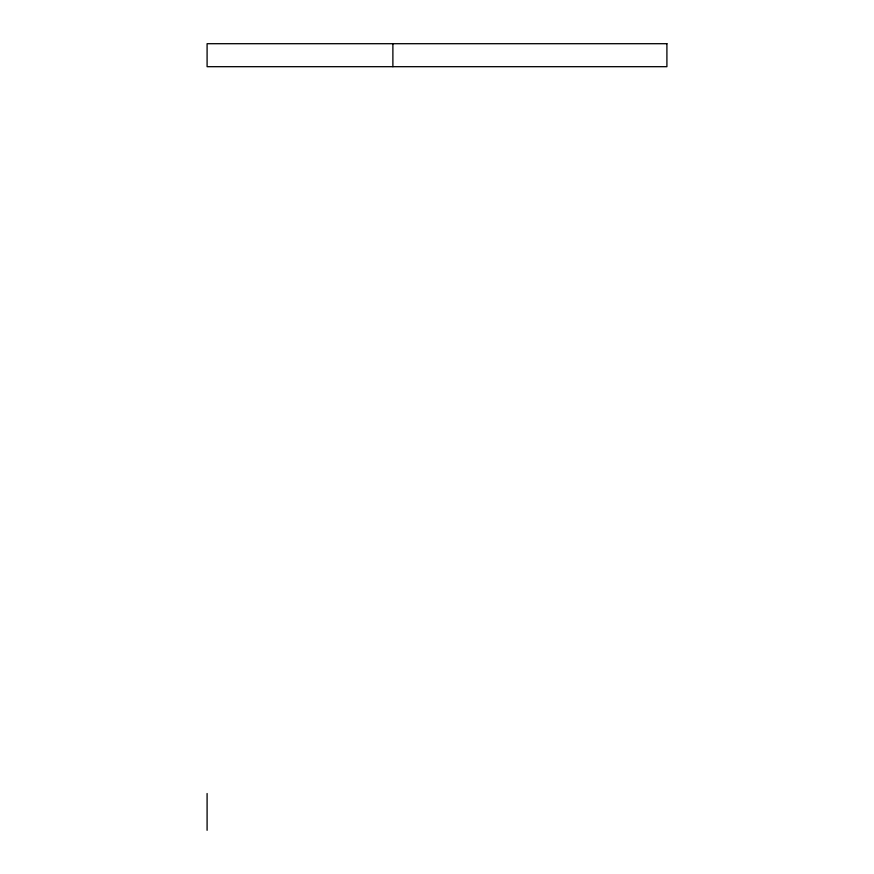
<?xml version="1.0" encoding="UTF-8"?>
<svg xmlns="http://www.w3.org/2000/svg" width="874" height="874" viewBox="0 0 874 874"><rect width="100%" height="100%" fill="white"/><g stroke="black" fill="none" stroke-linecap="round" stroke-linejoin="round"><path stroke-width="1.31" d="M392.885 43.7L392.885 66.686M207.094 793.516L207.094 830.3M666.906 43.7L207.094 43.7L207.094 66.686L666.906 66.686L666.906 43.7"/></g></svg>
